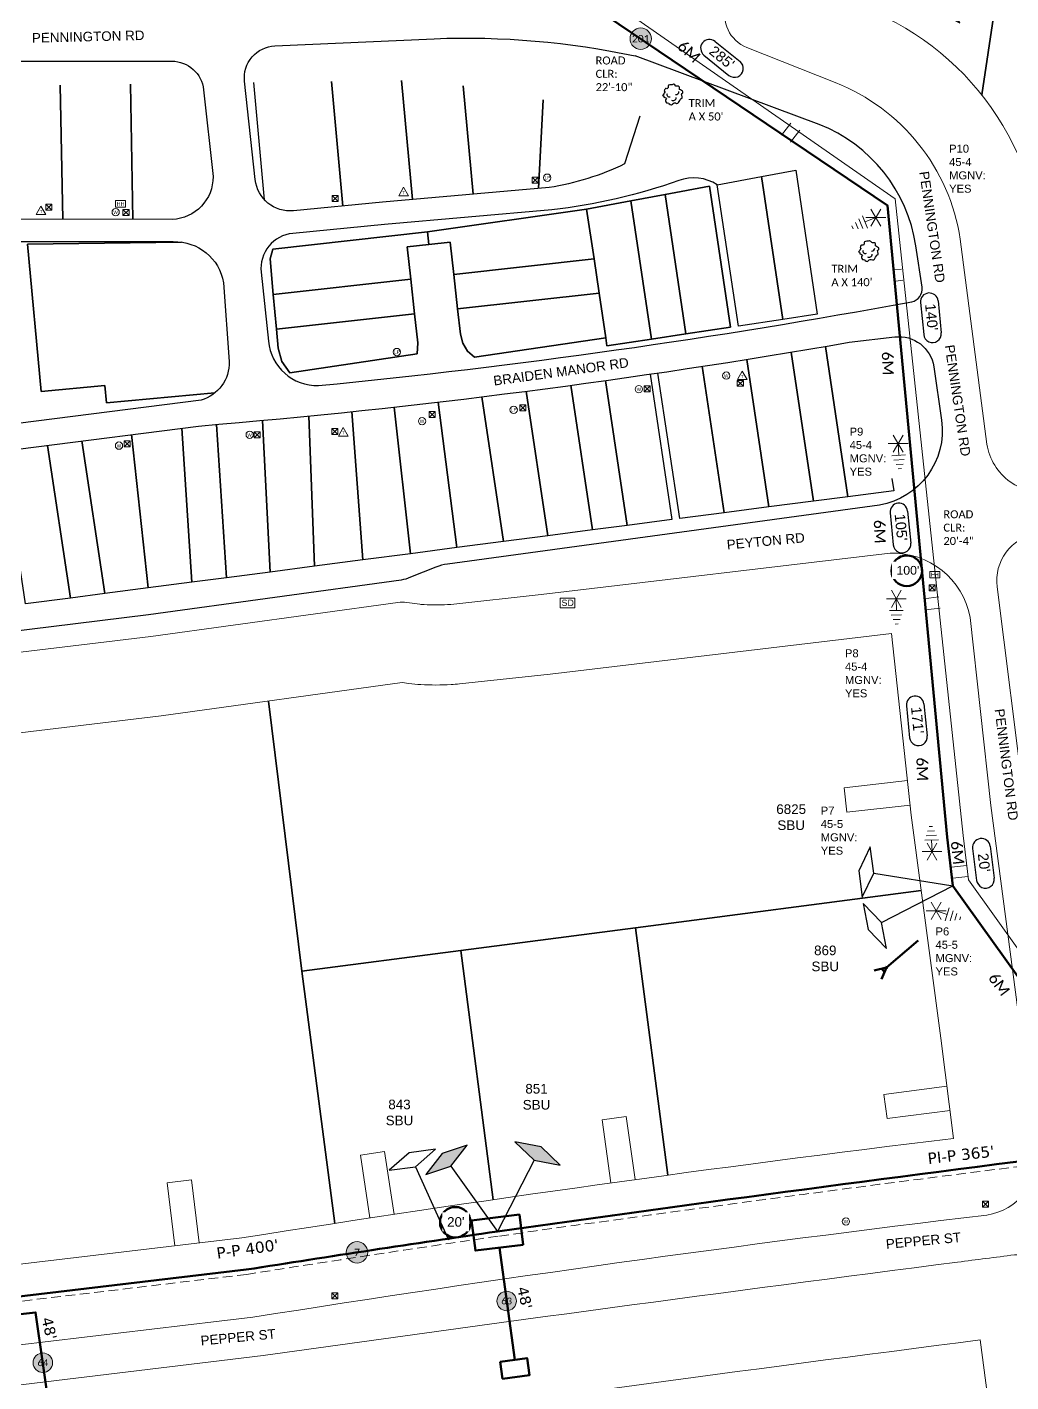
# Model space of a CAD drawing. Header units: inches. Extents: x 2013952 to 2016991, y 779373 to 782808.
# Drawn here: x 2014478 to 2015092, y 779806 to 780652 of the extents above; entities that cross this region are included whole.
import ezdxf
from ezdxf.enums import TextEntityAlignment as Align
from ezdxf.lldxf.tags import DXFTag

# ---------------------------------------------------------------- set-up
doc = ezdxf.new("R2010")
doc.units = ezdxf.units.IN
doc.header["$MEASUREMENT"] = 0
doc.linetypes.add('ACAD_ISO02W100', pattern=[15, 12, -3])
doc.linetypes.add('DASHED', pattern=[0.75, 0.5, -0.25])
for name, color, linetype in [('20 loop', 1, 'Continuous'), ('845CHH', 7, 'Continuous'), ('8645CHH', 7, 'Continuous'), ('ADDRESS', 6, 'Continuous'), ('CONDUIT', 7, 'Continuous'), ('EOP', 150, 'Continuous'), ('EX PED', 5, 'Continuous'), ('EXIST HH', 20, 'Continuous'), ('EXIST MH', 20, 'Continuous'), ('FBT.FST', 1, 'Continuous'), ('FST', 1, 'Continuous'), ('GroundingRED', 1, 'Continuous'), ('INNERDUCT BUBBLE NUMBERS', 7, 'Continuous'), ('P-P VALUES', 7, 'Continuous'), ('parcels', 7, 'Continuous'), ('Placemark', 7, 'Continuous'), ('Pole_Temp', 7, 'Continuous'), ('REELS BUBBLES', 87, 'Continuous'), ('SPAN LENGTHS', 7, 'Continuous'), ('StormDrain', 20, 'Continuous'), ('STREET NAMES', 250, 'Continuous'), ('TRIMS', 7, 'Continuous')]:
    doc.layers.add(name, color=color, linetype=linetype)
for name, color, linetype, lineweight in [('AERIAL CABLE PROP', 1, 'Continuous', 60), ('AnchorGuyProposed', 1, 'Continuous', 50), ('BURIED CABLE PROP', 1, 'BUR', 60), ('DRIVEWAYS', 250, 'Continuous', 20), ('FST PROP', 240, 'Continuous', 50), ('INNERDUCT', 4, 'Continuous', 53), ('INNERDUCT LENGTH', 4, 'Continuous', 53), ('LightPost', 7, 'Continuous', 0), ('OVERLASH', 255, 'Continuous', 0), ('Pole notes', 7, 'Continuous', 0), ('Poles', 7, 'Continuous', 0), ('PROP CABLE', 1, 'Continuous', 50), ('ROAD CLEARENCE TEXT', 7, 'Continuous', 0), ('ROW', 102, 'ACAD_ISO02W100', 20), ('STRAND TEXT', 7, 'Continuous', 0), ('Transformer', 92, 'Continuous', 0), ('WaterMeter', 252, 'Continuous', 0)]:
    doc.layers.add(name, color=color, linetype=linetype, lineweight=lineweight)
doc.styles.add('Annotative', font='arial.ttf')
doc.styles.add('Legend', font='calibri.ttf')
doc.styles.add('PROPOSED', font='calibri.ttf')
doc.styles.get("Standard").update_dxf_attribs({"font": 'arial.ttf'})
tags = doc.linetypes.add('BUR', pattern='A,4.693195999999999,-0.073857,["B",Standard,S=0.5,R=0,X=0,Y=-0.25],-0.553701,4.679246', length=10).pattern_tags.tags
tags[6] = DXFTag(74, 10)
tags = doc.linetypes.add('EPV', pattern='A,3.309809,-0.120318,["EOP",Standard,S=0.477614,R=0,X=0,Y=-0.246604],-1.488372', length=4.918499).pattern_tags.tags
tags[6] = DXFTag(74, 10)
tags = doc.linetypes.add('RRW', pattern='A,0.9007299999999999,-0.315516,0.9007299999999999,-0.315516,0.9007299999999999,-0.120318,["R/W",Standard,S=0.477614,R=0,X=0,Y=-0.246604],-1.382879', length=4.836419).pattern_tags.tags
tags[14] = DXFTag(74, 10)

# ---------------------------------------------------------------- blocks, each defined once
blk = doc.blocks.new('LP')
at = {"layer": 'LightPost'}
blk.add_circle((-0.01275560585781932, 0.005586844985373318), 1.149538476444476, dxfattribs=at)
blk.add_text('LP', height=1.037068899613341, dxfattribs=at).set_placement((-0.8474498447030783, -0.4680736591108143))
blk = doc.blocks.new('W')
at = {"layer": 'WaterMeter', "color": 5}
blk.add_circle((0.03107366501353681, 0.02352125046309084), 2.284002088511037, dxfattribs=at)
blk.add_text('W', height=2.060537842955017, dxfattribs=at).set_placement((-1.35744173033163, -1.163380555808544))
blk = doc.blocks.new('845CHH')
at = {"layer": '845CHH', "color": 1, "lineweight": 90}
blk.add_lwpolyline([(15.82571818263463, -10.29698714192114), (-14.22762900813467, -10.194298906727), (-14.31204531541078, 8.843916726521911), (15.74130187489286, 8.741228491560605)], close=True, dxfattribs=at)
blk = doc.blocks.new('FST_FBT')
at = {"layer": 'FST', "lineweight": 30}
h = blk.add_hatch(color=256, dxfattribs=at)
h.dxf.hatch_style = 1
h.paths.add_polyline_path([(5.292051430426127, 18.27422463633761), (5.143090126239258e-05, 19.86182463596906), (-5.291948568623507, 18.27422463633763), (5.14309012942249e-05, 16.68662463653232)])
at = {"layer": 'FBT.FST', "lineweight": 30}
blk.add_lwpolyline([(-5.291948568623539, 18.27422463633763), (5.143090129460376e-05, 16.68662463653233), (5.292051430426127, 18.27422463633761), (5.143090129460376e-05, 19.86182463596906)], close=True, dxfattribs=at)
blk.add_lwpolyline([(5.143090129460376e-05, 16.68662463653233), (5.14309012942249e-05, 2.924991895270068e-05)], dxfattribs=at)
blk = doc.blocks.new('8645CHH')
at = {"layer": '8645CHH', "color": 1, "lineweight": 70}
blk.add_lwpolyline([(9.142291399184614, -5.902860576286912), (-7.874294268665835, -5.84471719735302), (-7.922091850545257, 4.934961526188999), (9.094493817072362, 4.876818147487938)], close=True, dxfattribs=at)
blk = doc.blocks.new('ACMAP_ANN_TEMPLATE_SPANS')
at = {"color": 0, "linetype": 'ByBlock', "lineweight": -2}
for p, q in [((-8.152258758647022, 12.48579457613637), (22.73670367137532, 12.48579457613637)), ((-8.152258758647022, -4.489136403890521), (22.73670367137532, -4.489136403890521))]:
    blk.add_line(p, q, dxfattribs=at)
for centre, start, end in [((-8.152258758647022, 3.998329086122945), 90, 270), ((22.73670367137532, 3.998329086122945), 270, 90)]:
    blk.add_arc(centre, 8.48746549001349, start, end, dxfattribs=at)
at = {"color": 18, "lineweight": 50, "true_color": 0x000000, "style": 'Annotative'}
blk.add_attdef('AERIALFOOT', text='', height=10, dxfattribs=at).set_placement((6.686639764051677, 4.728349187102339), align=Align.MIDDLE_CENTER)
blk = doc.blocks.new('*U416')
at = {"linetype": 'Continuous', "lineweight": 0, "true_color": 0xffffff}
h = blk.add_hatch(color=7, dxfattribs=at)
h.dxf.hatch_style = 1
h.paths.add_polyline_path([(-0.1216836353353937, 0, 1), (0.1216836353353937, 0, 1)])
at = {"color": 0, "linetype": 'ByBlock', "lineweight": -2}
blk.add_circle((0, 0), 0.1216836353353937, dxfattribs=at)
at = {"color": 0, "linetype": 'ByBlock', "lineweight": -2, "style": 'PROPOSED'}
blk.add_attdef('CCFN', text='', height=0.08437499999999999, dxfattribs=at).set_placement((-4.879430193227563e-14, -4.485301019485632e-14), align=Align.MIDDLE_CENTER)
at = {"color": 0, "linetype": 'ByBlock', "lineweight": -2, "flags": 104}
blk.add_attdef('CCFA', text='', height=0.08437499999999999, dxfattribs=at).set_placement((0.2063068056513823, 0.08956686444820822), align=Align.TOP_LEFT)
blk = doc.blocks.new('*U181')
at = {"linetype": 'Continuous', "lineweight": 0}
for p, q in [((-0.5021526868003077, -0.2001313805709507), (-0.5049934974790856, 1.1484939874689246)), ((0.49784509464319177, -0.19802493615458372), (0.49500428396441387, 1.1506004318852914))]:
    blk.add_line(p, q, dxfattribs=at)
blk = doc.blocks.new('*U188')
at = {"layer": 'FBT.FST', "lineweight": 30}
blk.add_lwpolyline([(-44.54345002097173, -22.84432644224659), (0, 0)], dxfattribs=at)
blk.add_lwpolyline([(-41.53654578956905, -39.14433155684269), (-44.54345002097173, -22.84432644224659), (-56.02628113935835, -10.89124193266465), (-53.0193769075861, -27.19124704695446)], close=True, dxfattribs=at)
blk = doc.blocks.new('*U189')
at = {"layer": 'FBT.FST', "lineweight": 30}
blk.add_lwpolyline([(-56.64843393570712, -6.965505135510535), (-49.42411500489725, 7.952298180615754), (-51.60443772269618, 24.38330036042347), (-58.82875665302687, 9.4654970443253)], close=True, dxfattribs=at)
blk.add_lwpolyline([(-49.42411500489725, 7.952298180615754), (0, 0)], dxfattribs=at)
blk = doc.blocks.new('HH')
at = {"layer": 'EXIST HH', "color": 1, "lineweight": 0}
blk.add_lwpolyline([(-5.696157515021346, 3.301187967726716), (4.746838742140481, 3.301187967726716), (4.746838742140481, -3.566200772468451), (-5.696157515021346, -3.566200772468451)], close=True, dxfattribs=at)
at = {"layer": 'EXIST HH', "color": 1}
blk.add_text('HH', height=4, dxfattribs=at).set_placement((-4.393143628733981, -2.224780506065912))
blk = doc.blocks.new('EX PED')
at = {"layer": 'EX PED', "color": 5, "lineweight": 0}
blk.add_lwpolyline([(-3.764058627886698, 3.739049226394854), (3.764058627653867, 3.739049226394854), (3.764058627653867, -3.739049226394854), (-3.764058627886698, -3.739049226394854)], close=True, dxfattribs=at)
for points in [[(-3.764058627886698, 3.739049226394854), (3.764058627653867, -3.739049226394854)], [(3.764058627653867, 3.739049226394854), (-3.764058627886698, -3.739049226394854)]]:
    blk.add_lwpolyline(points, dxfattribs=at)
blk = doc.blocks.new('Strome Drain')
at = {"layer": 'StormDrain', "color": 1, "lineweight": 0}
blk.add_lwpolyline([(-4.531588830964909, 2.982253595652669), (4.617494446657784, 2.989492630886837), (4.622254887751295, -3.027009711147599), (-4.526828389441618, -3.034248745882797)], close=True, dxfattribs=at)
at = {"layer": 'StormDrain', "color": 1}
blk.add_text('SD', height=4, rotation=0.04533417730849295, dxfattribs=at).set_placement((-3.696132331001564, -1.968982054908338))
blk = doc.blocks.new('Transforam')
at = {"layer": 'Transformer', "color": 3}
blk.add_lwpolyline([(-0.457138265171082, 6.946186634219498), (-6.636639627766352, -3.737272404746313), (5.70525798441711, -3.747148055434495)], close=True, dxfattribs=at)
blk.add_text('T', height=4, dxfattribs=at).set_placement((-2.023227286046165, -1.857558872347937))
blk = doc.blocks.new('100 loop')
at = {"layer": '20 loop', "lineweight": 50}
blk.add_circle((0.03355501824989915, 0.1748532380443066), 7.957747154594767, dxfattribs=at)
at = {"layer": '20 loop', "lineweight": 50, "insert": (-5.314746514661238, 2.685847337823361), "char_height": 4.56257601179533, "width": 3.872875634959753, "attachment_point": 1, "bg_fill": 2}
blk.add_mtext("100'", dxfattribs=at)
blk = doc.blocks.new('20 loop')
at = {"layer": '20 loop', "color": 1, "lineweight": 50}
blk.add_circle((-0.06303463224321604, -0.0294239945942536), 7.957747154594767, dxfattribs=at)
at = {"layer": '20 loop', "color": 1, "lineweight": 53, "insert": (-4.342812769395195, 2.682316733130413), "char_height": 5, "width": 8.825579809004093, "attachment_point": 1, "line_spacing_factor": 0.9600000000000002, "bg_fill": 2}
blk.add_mtext("20'", dxfattribs=at)
blk = doc.blocks.new('TCF')
at = {"layer": 'FBT.FST', "lineweight": 30}
blk.add_lwpolyline([(54.37714070407674, 17.3404122791253), (50.04178400430828, 1.342402337933891), (55.22860177280381, -14.40016928245313), (59.56395847210661, 1.597840658621863)], close=True, dxfattribs=at)
blk.add_lwpolyline([(50.04178400430828, 1.342402337933891), (0, 0)], dxfattribs=at)
blk = doc.blocks.new('S_TREE')
at = {"color": 0, "linetype": 'ByBlock', "lineweight": -2, "flags": 128}
blk.add_lwpolyline([(-0.08087452122341965, -0.1976669264027997), (-0.05488082043604514, -0.2196259815209043), (-0.02491861571163234, -0.225644879158704), (-0.006994206262801228, -0.2116228319146138), (0.01099634491829526, -0.1936322807335031), (0.03295540003642294, -0.1856291311272109), (0.05491445515450444, -0.1856291311272109), (0.0788577622411264, -0.1936322807335031), (0.1048514630285506, -0.191648028765), (0.1188073685403541, -0.177625981520908), (0.1447349275954668, -0.1356259815209118), (0.1607412268080726, -0.1056637767965043), (0.1687443764143506, -0.08965747758389853), (0.1807160299576598, -0.08965747758389853), (0.1946719354695094, -0.08363857994610946), (0.1946719354695094, -0.05764487915870831), (0.1907034315324783, -0.02364802876500249), (0.1827002819261967, 0.000361420053893724), (0.188653037831676, 0.0123330735972047), (0.202675085075791, 0.01630157753421102), (0.2126624866506095, 0.02635512084129488), (0.2126624866506095, 0.04831417595940124), (0.202675085075791, 0.05836771926649575), (0.1647097307451002, 0.08634567202240184), (0.1427506756269725, 0.09633307359719723), (0.1407664236584782, 0.1143236247783062), (0.1407664236584782, 0.1283456720223981), (0.1407664236584782, 0.1463362232034964), (0.1207916205088448, 0.1622763806838137), (0.1088199669655356, 0.1622763806838137), (0.0788577622411264, 0.1643267743846053), (0.06688610869781719, 0.1663110263531102), (0.04294280161124142, 0.1923047271405114), (0.02098374649311374, 0.2063267743846033), (0.01298059688683573, 0.2042763806838099), (-0.01294696216832669, 0.1942889791090145), (-0.04092491492419548, 0.1942889791090145), (-0.06288397004232316, 0.1903204751720082), (-0.08881152909743584, 0.1823173255657053), (-0.09648397004234077, 0.1664433098176765), (-0.09251546610530959, 0.1564559082428687), (-0.0928461747667324, 0.1463362232034964), (-0.09086192279823813, 0.1362826798964125), (-0.100849324373014, 0.1262952783216047), (-0.1087863322470266, 0.1163078767468093), (-0.1207579857903358, 0.1102889791090114), (-0.1367642850029451, 0.112339372809803), (-0.1507201905147451, 0.1143236247783062), (-0.1607075920895635, 0.1043362232035001), (-0.1687107416958877, 0.08429527832160844), (-0.1746634976013635, 0.06035197123500069), (-0.1647422377588601, 0.0502984279279044), (-0.1626918440580543, 0.0363425224161027), (-0.1746634976013635, 0.02033622320349693), (-0.1867012928769878, 0.002345672022396883), (-0.2006571983887877, -0.01366062719019645), (-0.2106445999635636, -0.02768267443429906), (-0.2006571983887877, -0.03568582404059129), (-0.1906697968139692, -0.03363543033981031), (-0.1846508991761819, -0.04368897364689417), (-0.1846508991761819, -0.05764487915870831), (-0.1826666472076912, -0.06763228073350369), (-0.1647422377588601, -0.07166692640279848), (-0.1467516865777601, -0.07967007600910314), (-0.1307453873651543, -0.09567637522169647), (-0.1507201905147451, -0.1216700760090994), (-0.1487359385462508, -0.143629131127204), (-0.1447674346092693, -0.1656543279775988), (-0.1267768834281693, -0.1816606271902046), (-0.1068020802785323, -0.1816606271902046), (-0.08285877319191393, -0.191648028765), (-0.07088711964860117, -0.2056039342768141)], dxfattribs=at)
at = {"color": 0, "linetype": 'ByBlock', "lineweight": -2, "extrusion": (0, 0, -1)}
blk.add_arc((0.06595874709458904, -0.01623822398904018), 0.04924105930563826, 250.7981138888874, 29.34482222222264, dxfattribs=at)
at = {"color": 0, "linetype": 'ByBlock', "lineweight": -2}
for centre, radius, start, end in [((0.06820548565027984, 0.05271005603530021), 0.06164143419102559, 262.0086611111099, 0.459025000000197), ((0.009465052235062998, -0.07557581451301054), 0.06237327643794975, 236.0879611111128, 1.469080555555197)]:
    blk.add_arc(centre, radius, start, end, dxfattribs=at)
blk = doc.blocks.new('POLES')
at = {"layer": 'Poles'}
for points in [[(-0.9279452641875641, 1.718820345782353), (1.125573408324813, -1.843961284794444)], [(-0.9279452641875641, -1.843961284794444), (1.125573408324813, 1.714633763623507)], [(-1.95993782824056, -0.06466376078196845), (2.155472681101887, -0.06466376078196845)]]:
    blk.add_lwpolyline(points, dxfattribs=at)
blk = doc.blocks.new('*U206')
at = {"layer": 'Pole notes', "color": 135, "linetype": 'Continuous', "lineweight": 0, "true_color": 0x32a0a0, "flags": 128}
for points in [[(2.200540519224181, 0.436716075120216), (1.474648466421372, -1.723602684564343)], [(-0.01184442434922652, -0.02005581336449256), (1.838184649099327, -0.6416869481069954)], [(2.826671674503701, -0.06165720751849564), (2.275859276529929, -1.700923474957049)], [(3.458301545737336, -0.5475439777741699), (3.094765363276048, -1.629459714477722)], [(4.073407044969967, -1.08260873651149), (3.902655201645616, -1.590781279473921)]]:
    blk.add_lwpolyline(points, dxfattribs=at)
blk = doc.blocks.new('*U207')
at = {"layer": 'Pole notes', "color": 135, "linetype": 'Continuous', "lineweight": 0, "true_color": 0x32a0a0, "flags": 128}
for points in [[(0.9670778784731128, 2.661058282436947), (2.34304513360467, 1.613536298835041)], [(1.629893259251173, 3.103458574873724), (2.538031647886453, 2.412094065824963)], [(2.333987658097622, 3.51443320759685), (2.760537507257142, 3.189701392707151)], [(0.01718606168531512, -0.01412579643358398), (1.199389443134308, 1.538751534580277)], [(0.2941995557860412, 2.227871353597232), (2.107527831466894, 0.8473870254052704)]]:
    blk.add_lwpolyline(points, dxfattribs=at)
blk = doc.blocks.new('*U208')
at = {"layer": 'Pole notes', "color": 135, "linetype": 'Continuous', "lineweight": 0, "true_color": 0x32a0a0, "flags": 128}
for points in [[(1.119215316102553, 2.600577145234107), (2.432279304073328, 1.47521002432741)], [(1.806513445218115, 3.003892814974767), (2.673135677534297, 2.261150515290256)], [(2.533203494374656, 3.373447470859004), (2.940253330715774, 3.024583663400797)], [(0.0161554331742373, -0.01517575099232493), (1.286212612451585, 1.466710749942289)], [(0.422404088703156, 2.20704154858509), (2.152834844458276, 0.7239684501492546)]]:
    blk.add_lwpolyline(points, dxfattribs=at)
blk = doc.blocks.new('*U174')
at = {"layer": 'Pole notes', "color": 135, "linetype": 'Continuous', "lineweight": 0, "true_color": 0x32a0a0, "flags": 128}
for points in [[(-0.01971383402923243, 0.02084729500566267), (-1.23709642047987, -1.504607548145363)], [(-1.030493638951708, -2.631930212702754), (-2.382162487115344, -1.553236781635553)], [(-0.347891413711091, -2.214233726535694), (-2.129197860213694, -0.7926698836445011)], [(-2.416548634217244, -3.453844234133371), (-2.835565977217305, -3.119449270527852)], [(-1.703246103657203, -3.059067624991576), (-2.595347543696527, -2.347129960610009)]]:
    blk.add_lwpolyline(points, dxfattribs=at)
blk = doc.blocks.new('*U175')
at = {"layer": 'Pole notes', "color": 135, "linetype": 'Continuous', "lineweight": 0, "true_color": 0x32a0a0, "flags": 128}
for points in [[(-2.439557565972731, 3.443955333016507), (-1.983285178799833, 3.725399881947752)], [(-2.308911176020595, 2.639231410157663), (-1.337492545295206, 3.238435933809586)], [(-2.134109393420631, 1.861744056856026), (-0.6622629831841617, 2.769629698331626)], [(-1.971520608265688, 1.078174634659377), (-0.03183730347099957, 2.274638212403414)], [(0.02135786139781748, 0.01434988320271026), (-1.003255934205485, 1.675433689079331)]]:
    blk.add_lwpolyline(points, dxfattribs=at)
blk = doc.blocks.new('*U253')
for p, q in [((5.253773096998876, 8.24448426295116), (4.752374089089155, 5.95526482250047)), ((-5.927589813380607e-06, 1.594833234014682e-05), (4.752374088734521, 5.955264822336667)), ((4.52781390694136, 5.932146482081756), (4.752374089089155, 5.95526482250047)), ((4.752374089089155, 5.95526482250047), (6.874048959985681, 6.935278387763311)), ((4.752374088842643, 5.955264822830316), (4.775492429236338, 5.730704640572188)), ((4.950215263903141, 6.85854116800799), (5.594614719705549, 6.344300510551391))]:
    blk.add_line(p, q)
blk = doc.blocks.new('*U178')
at = {"linetype": 'Continuous', "lineweight": 0}
for p, q in [((-0.5021526868003077, -0.2001313805709507), (-0.5049934974790856, 1.1484939874689246)), ((0.49784509464319177, -0.19802493615458372), (0.49500428396441387, 1.1506004318852914))]:
    blk.add_line(p, q, dxfattribs=at)
blk = doc.blocks.new('*U180')
at = {"linetype": 'Continuous', "lineweight": 0}
for p, q in [((0.7361450955836986, 0.19302042140164685), (-0.04513996754624089, 1.2922893164660207)), ((-0.07895632718719386, -0.3862978595086548), (-0.8602413903171333, 0.7129710355557192))]:
    blk.add_line(p, q, dxfattribs=at)
blk = doc.blocks.new('*U379')
at = {"linetype": 'Continuous', "lineweight": 0}
for p, q in [((-0.5036295936722728, 0.5010044214887387), (-0.5049934974790856, 1.1484939874689246)), ((0.49636818777122665, 0.5031108659051057), (0.49500428396441387, 1.1506004318852914))]:
    blk.add_line(p, q, dxfattribs=at)

msp = doc.modelspace()

# ---------------------------------------------------------------- linework, layer by layer
at = {"layer": 'AERIAL CABLE PROP', "color": 5, "lineweight": 0}
msp.add_lwpolyline([(2015174.467422151, 779948.0018101421), (2015178.386347212, 779962.4773114144), (2015065.700604707, 780119.8302006942), (2015062.506075757, 780147.540741265), (2015020.000112283, 780545.155952158), (2014791.540487256, 780704.3094440093), (2014758.971179831, 780703.779508808), (2014418.800403679, 780700.0472479782)], dxfattribs=at)
at = {"layer": 'AERIAL CABLE PROP', "color": 5}
msp.add_lwpolyline([(2015174.467422151, 779948.0018101421), (2015169.801259101, 779957.290153597), (2015056.062914406, 780116.112882737), (2015052.560244468, 780146.4963536405), (2015015.16957703, 780541.1002188113), (2014788.552049708, 780694.2594955023), (2014529.752709847, 780690.0485714426)], dxfattribs=at)
at = {"layer": 'BURIED CABLE PROP', "color": 10, "lineweight": 70, "ltscale": 12}
msp.add_lwpolyline([(2015164.565035639, 779885.508999898), (2015155.381577377, 779951.3087718897, 0.004091165966537889), (2014771.513610959, 779900.2852834903, 0.003258973217572011), (2014614.63837611, 779876.4488675065), (2014276.651734081, 779836.2895853361), (2014097.325740654, 779817.4331758514), (2014101.620553107, 779778.7815592608), (2014108.900082658, 779776.006443111), (2014097.055398082, 779774.5880382911), (2014103.779738573, 779771.8129221413), (2014091.503206884, 779757.75228963)], format="xyb", dxfattribs=at)
at = {"layer": 'BURIED CABLE PROP', "color": 10, "linetype": 'DASHED', "lineweight": 9, "ltscale": 12}
msp.add_lwpolyline([(2015161.621824962, 779884.5107190892), (2015153.457276198, 779947.825926645, 0.004712199375011441), (2014771.949851526, 779897.31716643, 0.003260278604333463), (2014615.050512876, 779873.4767344816), (2014276.985595583, 779833.3081517117), (2014100.640658197, 779814.7652049455), (2014104.400004253, 779780.9325745384), (2014115.184414543, 779775.2305946067), (2014108.772327252, 779772.9697107162), (2014095.078518256, 779757.2858334742)], format="xyb", dxfattribs=at)
at = {"layer": 'CONDUIT', "color": 4, "lineweight": 70}
for points in [[(2014772.789324441, 779890.123127025), (2014782.344058643, 779820.1702994524)], [(2014392.160697456, 779839.723752426), (2014483.10983386, 779849.7491397482), (2014492.720561412, 779783.1075477214)]]:
    msp.add_lwpolyline(points, dxfattribs=at)
at = {"layer": 'DRIVEWAYS', "color": 1}
for points in [[(2015027.656034016, 780181.8582196502), (2014988.151374033, 780177.3819001092), (2014989.842359954, 780162.254155785), (2015029.322312047, 780166.5803153709)], [(2015052.354088633, 779991.0144134783), (2015012.935425312, 779985.8351684634), (2015014.895590159, 779970.7399428776), (2015054.292224078, 779975.7686116751)], [(2014857.670808659, 779932.6822047875), (2014852.04283683, 779972.039307451), (2014836.970921283, 779969.9073028892), (2014842.448075703, 779930.5705128136)], [(2014706.99033293, 779910.9538147687), (2014701.014148675, 779950.2595499572), (2014685.961698673, 779947.9941955358), (2014691.786891601, 779908.7074369346)], [(2014585.309497565, 779893.1047204507), (2014580.452982008, 779932.5644449), (2014565.342222121, 779930.7278672811), (2014570.048346764, 779891.2914036359)]]:
    msp.add_lwpolyline(points, dxfattribs=at)
at = {"layer": 'EOP', "color": 6, "linetype": 'EPV', "lineweight": 0, "ltscale": 5}
for points in [[(2014914.512490443, 780666.8840560514, 0.3940245601622427), (2014927.355151945, 780639.7561508991), (2014982.599384657, 780617.8217414374, -0.2670038396373237), (2015060.608929773, 780520.1227977631), (2015077.260306287, 780391.9646335691, 0.4152673588422842), (2015118.569159197, 780362.2671900336, 0.01273805580997107), (2015152.258732413, 780367.775842295, -0.1610964800873685), (2015259.602804227, 780349.7363261022), (2015353.096507893, 780298.9253865905, 0.1622130025551145), (2015390.269924098, 780295.9064097819, -0.486877033742975), (2015446.98199027, 780263.9391957623, 0.1934621818359358), (2015467.917161243, 780234.1011188126), (2015620.718960918, 780149.2213837691), (2015844.264374777, 780025.4116575546, 0.01168840866069708), (2015898.715670577, 780000.5882772461, 0.1203805517378801), (2015933.799388376, 779997.518286483, -0.3366222777826918), (2015984.680297796, 779975.7486752517, 0.08605085966849116)], [(2015100.490480124, 780168.8845782724), (2015083.630520035, 780302.9006761409, -0.4002324050491869), (2015108.228273849, 780336.1969003008, -0.01856962926203731)], [(2015077.220471611, 779910.5381852374, 0.009531139679051876), (2014618.760066884, 779846.72757565), (2014261.169365034, 779804.2389559494), (2014158.375745735, 779794.255999119, -0.3983622087174248), (2014136.055327736, 779813.6837598241), (2014125.185673755, 779918.6435640383, 0.02912708351653555), (2014090.970748463, 780119.9392890926, -0.04478775881851449), (2014081.643627726, 780179.6130162325, -0.3839139535956247), (2014110.031175306, 780215.8144777901), (2014225.817053207, 780232.2512303822), (2014555.119297281, 780271.891320584), (2014709.449262423, 780293.1732230765, -0.06869455310850509), (2014714.919015175, 780293.1724619254), (2014723.141857301, 780292.0362105062, 0.03434168126456284), (2014725.879490661, 780291.8479586267, 0.03685309247269837), (2014740.397285905, 780291.8479586267, 0.02679880259686831), (2014742.536576536, 780291.9627018871), (2014798.890849602, 780298.0253929524), (2015016.774806222, 780323.9006871746, -0.3708457696426731), (2015066.838443972, 780283.7619646833), (2015079.649770046, 780166.2964458284), (2015098.102081442, 780027.6227249582), (2015103.160506784, 779988.9867736775)], [(2015103.160506784, 779988.9867736775), (2015108.218932126, 779950.3508223968, -0.4020213458675361), (2015077.220471611, 779910.5381852374)], [(2014159.696830044, 779633.0554550333), (2014148.188884491, 779752.4505848777, -0.4030340263923404), (2014160.650166294, 779768.4361139549), (2014267.179425372, 779779.4815653017), (2014625.197002709, 779822.806455659, -0.002858161188172401), (2015058.886915115, 779881.1244024009, -0.000233953101040611), (2015094.415477631, 779885.6783946096, -0.356312098099466), (2015118.881734452, 779868.3386020433), (2015135.70590061, 779740.4069953301), (2015161.272346279, 779494.6595359471, -0.4120362114806243), (2015141.829668179, 779470.5186837596), (2014743.376173925, 779426.0665791639)]]:
    msp.add_lwpolyline(points, format="xyb", dxfattribs=at)
at = {"layer": 'EOP', "color": 6, "linetype": 'EPV', "ltscale": 5}
for points in [[(2014850.936243232, 780567.0546983815, -0.07489038847117825), (2014803.908604447, 780552.2957971529), (2014699.783270449, 780543.1413869262), (2014644.280067062, 780537.7726480725, -0.4107442883023611), (2014620.29078991, 780557.2927657953), (2014613.618655135, 780618.666567968, -0.4330564010872448), (2014632.614088188, 780640.8083964462), (2014732.095141982, 780645.2268168544, -0.06252350605068745), (2014857.608499434, 780634.4414793759)], [(2014908.872312024, 780554.0145885758, 0.2322330884029695), (2014884.846633503, 780556.6894393669, -0.05802509106720222), (2014805.59195253, 780538.3897905254), (2014701.070304448, 780529.2005374648), (2014643.740937119, 780523.6551566027, 0.4166439174270389), (2014623.979593753, 780499.4577490503), (2014628.548942594, 780456.4001587485, 0.3955326328647762), (2014659.858398786, 780428.574490014, 0.02133168467301918), (2015030.296354398, 780480.9790863886, 0.4035574314463226), (2015036.753113317, 780490.0143996867), (2015032.923161259, 780515.9392286595, 0.2661636861435416), (2014972.571903558, 780591.6773369538), (2014857.608499434, 780634.4414793759)], [(2014131.777556466, 780295.3833243459), (2014136.938085843, 780354.6519338236, -0.4301870655677624), (2014164.207869166, 780378.808014798), (2014251.237300592, 780373.8023468219, 0.03544293937867479), (2014381.961737164, 780377.3328627589), (2014584.80645446, 780403.3144150404, 0.02227633839642089), (2014991.28592175, 780455.6585677512), (2015019.765028933, 780458.9950737522, -0.4054400041584899), (2015044.088742758, 780440.3597471484), (2015049.014240159, 780407.0192050844, -0.4039650813777217), (2015010.104851377, 780353.895912782), (2014740.316420507, 780317.1227209378, 0.06216139534667219), (2014733.129163753, 780315.236461262), (2014717.187174987, 780308.8538668306, -0.07545488781400359), (2014711.430221255, 780307.1556024996), (2014553.564335502, 780285.5150010976), (2014224.165660398, 780244.8435380736), (2014106.868358806, 780228.7907261731, 0.3883021166192576), (2014067.039255377, 780173.9170414493, 0.06597623784142717), (2014073.046698968, 780117.0987252761, -0.01483302779520785), (2014104.847194683, 779913.0689800724), (2014115.684269, 779808.4237723568, -0.02362546176472125), (2014127.42868145, 779629.3986895871, 0.02362546176472125)]]:
    msp.add_lwpolyline(points, format="xyb", dxfattribs=at)
for points in [[(2014170.834390826, 780612.2978247392), (2014259.173148573, 780626.3497235448, -0.03792566075677932), (2014307.177782925, 780631.2185016151), (2014568.157329516, 780631.2185016151, -0.3828409315985319), (2014588.040181559, 780613.3800276048), (2014593.928323503, 780559.21780352, -0.4088064625440443), (2014568.409199713, 780532.3639836512), (2014393.050393935, 780532.4802373666, 0.02900312693809197), (2014288.837160786, 780528.1389589114), (2014173.836782496, 780512.4996695467, -0.4607672549549756), (2014150.743199974, 780530.1688399636, -0.047830949700287), (2014155.928686476, 780597.6079169553, -0.3205260248080567)], [(2014600.477011109, 780492.7847814235), (2014604.128111859, 780443.6240174231, -0.3382454923458424), (2014586.474674203, 780419.4612635482), (2014380.164378432, 780393.2333604926, -0.03534817830990836), (2014252.046971232, 780389.7822207808), (2014164.179352116, 780394.8360987614, -0.4269998310508363), (2014143.051719667, 780418.1020762323, -0.001785717013066772), (2014147.248939943, 780474.9161619808, -0.3520050461763045), (2014169.430559427, 780499.6574329248), (2014290.476194939, 780514.2329904018, -0.0289653376921768), (2014392.935447569, 780518.4802373666), (2014569.125577792, 780518.4802373666, -0.3755029646658887)]]:
    msp.add_lwpolyline(points, format="xyb", close=True, dxfattribs=at)
at = {"layer": 'parcels'}
for points in [[(2015085.319769792, 780685.5260690354), (2015074.067438119, 780610.1480986888)], [(2015074.067438119, 780610.1480986889), (2015085.319769792, 780685.5260690354)], [(2014500.059825232, 780532.4092957112), (2014498.521941156, 780616.1848509398)], [(2014498.521941156, 780616.1848509398), (2014500.059825232, 780532.4092957112)], [(2014543.888261095, 780532.3802397508), (2014542.339441527, 780616.781849259)], [(2014542.339441527, 780616.781849259), (2014543.888261095, 780532.3802397508)], [(2014626.133426946, 780544.6010322879), (2014619.446363579, 780617.8324044591)], [(2014675.072988793, 780540.7511996736), (2014667.972805487, 780618.4935604815)], [(2014667.972805487, 780618.4935604815), (2014675.072988793, 780540.7511996736)], [(2014718.524900534, 780544.789099001), (2014711.740818454, 780619.0898845519)], [(2014711.740818454, 780619.0898845519), (2014718.524900534, 780544.789099001)], [(2014756.353570712, 780548.1148906392), (2014750.178793244, 780615.7344412198)], [(2014750.178793244, 780615.7344412198), (2014756.353570712, 780548.1148906392)], [(2014797.250802557, 780551.7104616982), (2014800.239678328, 780607.1501624178)], [(2014800.239678328, 780607.1501624178), (2014797.250802557, 780551.7104616982)], [(2014860.498180285, 780596.8172292282), (2014850.936243232, 780567.0546983815)], [(2014574.263724196, 780518.2138874037), (2014478.128035265, 780516.8827694021), (2014486.522032062, 780424.9647568539), (2014526.354881057, 780428.6031192616), (2014527.342908499, 780417.7889592126), (2014595.030783517, 780423.9697772801)], [(2014595.030783517, 780423.9697772801), (2014527.342908499, 780417.7889592126), (2014526.354881057, 780428.6031192616), (2014486.522032062, 780424.9647568539), (2014478.128035265, 780516.8827694021), (2014574.263724196, 780518.2138874037)], [(2014976.493774315, 780453.104409638), (2014990.523931851, 780359.207777489), (2014968.993857014, 780356.400953088), (2014955.082906542, 780449.4953194053)], [(2015017.897276913, 780370.6330441886), (2015019.090761041, 780362.9327013083), (2014990.523931851, 780359.207777489), (2014976.493774315, 780453.104409638)], [(2014927.302158202, 780444.9671404895), (2014941.07928615, 780352.7618901394), (2014913.210173634, 780349.1290591173), (2014899.53982508, 780440.6159745151)], [(2014955.082906542, 780449.4953194053), (2014968.993857014, 780356.400953088), (2014941.07928615, 780352.7618901394), (2014927.302158202, 780444.9671404895)], [(2014866.923440684, 780435.7255985481), (2014880.500247361, 780344.8641336896), (2014852.542312424, 780341.2200352252), (2014839.01779349, 780431.7309919907)], [(2014899.53982508, 780440.6159745151), (2014913.210173634, 780349.1290591173), (2014885.440471515, 780345.5090347975), (2014871.852872092, 780436.449372167)], [(2014817.511606649, 780428.7713479147), (2014831.012213078, 780338.412941847), (2014803.043355744, 780334.7659716271), (2014789.595372806, 780425.0835758176)], [(2014839.01779349, 780431.7309919907), (2014852.542312424, 780341.2200352252), (2014831.012213078, 780338.412941847), (2014817.511606649, 780428.7713479147)], [(2014734.485298098, 780418.3127020965), (2014746.290584477, 780327.3672983237), (2014717.369669524, 780323.5962484665), (2014707.151030974, 780415.2044557797)], [(2014761.764115354, 780421.5798363403), (2014775.27756876, 780331.146046862), (2014746.290584477, 780327.3672983237), (2014734.485298098, 780418.3127020965)], [(2014789.595372806, 780425.0835758176), (2014803.043355744, 780334.7659716271), (2014775.27756876, 780331.146046862), (2014761.764115354, 780421.5798363403)], [(2014653.792746996, 780409.6131164405), (2014657.324580877, 780315.7690333202), (2014629.667573481, 780312.1631147601), (2014624.818281043, 780406.8400815408)], [(2014680.542140128, 780412.3375322225), (2014687.419721547, 780319.6919386387), (2014657.324580877, 780315.7690333202), (2014653.792746996, 780409.6131164405)], [(2014707.151030974, 780415.2044557797), (2014717.369669524, 780323.5962484665), (2014687.419721547, 780319.6919386387), (2014680.542140128, 780412.3375322225)], [(2014574.4560492, 780401.9886738579), (2014580.750781051, 780305.7860823534), (2014553.362909483, 780302.215285793), (2014543.068636354, 780397.9683881993)], [(2014596.0618464, 780404.2706184689), (2014602.322753209, 780308.5981170349), (2014580.750781051, 780305.7860823534), (2014574.4560492, 780401.9886738579)], [(2014624.818281043, 780406.8400815408), (2014629.667573481, 780312.1631147601), (2014602.322753209, 780308.5981170349), (2014596.0618464, 780404.2706184689)], [(2014512.101403698, 780394.0019217072), (2014526.405738161, 780298.7000176571), (2014504.875883249, 780295.893876344), (2014490.563882002, 780391.243268421)], [(2014543.068636354, 780397.9683881993), (2014553.362909483, 780302.215285793), (2014526.405738161, 780298.7000176571), (2014512.101403698, 780394.0019217072)], [(2014490.563882002, 780391.243268421), (2014504.875883249, 780295.893876344), (2014476.923923453, 780292.2501160204), (2014462.584850985, 780387.6595484857)], [(2014628.630948815, 780231.5553197071), (2014649.510875795, 780062.8398640938), (2014670.04665689, 779905.3420093885)], [(2015036.267248674, 780113.2524702739), (2014857.750259795, 780089.979414139), (2014748.670642949, 780075.7596646138), (2014649.510875795, 780062.8398640938), (2014628.630948815, 780231.5553197071)], [(2014877.896896797, 779935.4464768836), (2014857.750259795, 780089.979414139), (2015036.267248674, 780113.2524702739)], [(2014768.964553719, 779920.1249136716), (2014748.670642949, 780075.7596646138), (2014857.750259795, 780089.979414139), (2014877.896896797, 779935.4464768836)]]:
    msp.add_lwpolyline(points, dxfattribs=at)
for points in [[(2014971.366935441, 780473.1485179514), (2014949.898060583, 780469.9294972233), (2014936.511041686, 780559.2027516812), (2014957.860960916, 780563.2116181105), (2014971.366935441, 780473.1485179514)], [(2014889.303447574, 780460.8426641896), (2014917.102187869, 780465.0117509477), (2014903.955290898, 780553.090624176), (2014876.249264613, 780547.8897232227), (2014854.899324694, 780543.8805485927), (2014827.304516657, 780538.6993914321), (2014727.801585902, 780524.5275426432), (2014631.234755472, 780513.8237503134), (2014629.641662339, 780507.7915173396), (2014631.526837689, 780485.5387989916), (2014633.501747303, 780463.9159418568), (2014634.596754402, 780451.9258819968), (2014636.856148636, 780443.5893883519), (2014641.817549806, 780436.5196172185), (2014721.497346805, 780448.4660403728), (2014721.901559293, 780455.2257763557), (2014719.876637307, 780473.4888428189), (2014717.485510424, 780495.0656543933), (2014715.258467421, 780515.1514992751), (2014728.676454494, 780516.6375718452), (2014742.093530088, 780518.1254689954), (2014744.320589575, 780498.0407175235), (2014746.712341136, 780476.4635443985), (2014748.456616318, 780460.722897362), (2014749.93846982, 780455.1174436249), (2014752.965912477, 780450.1727361269), (2014757.284433539, 780446.303804595), (2014839.253535778, 780458.4040580168), (2014839.991247474, 780453.4477225132), (2014867.834253278, 780457.6226080544), (2014889.303447574, 780460.8426641896)], [(2014889.303447574, 780460.8426641896), (2014876.249264613, 780547.8897232227), (2014903.955290898, 780553.090624176), (2014917.102187869, 780465.0117509477), (2014889.303447574, 780460.8426641896)], [(2014922.046287088, 780465.752715297), (2014908.872312024, 780554.0145885758), (2014936.511041686, 780559.2027516812), (2014949.898060583, 780469.9294972233), (2014922.046287088, 780465.752715297)], [(2014839.991247474, 780453.4477225132), (2014839.253535778, 780458.4040580168), (2014835.107331738, 780486.2625718042), (2014831.910180233, 780507.7505782805), (2014827.304516657, 780538.6993914321), (2014854.899324694, 780543.8805485927), (2014867.834253278, 780457.6226080544), (2014839.991247474, 780453.4477225132)], [(2014889.303447574, 780460.8426641896), (2014867.834253278, 780457.6226080544), (2014854.899324694, 780543.8805485927), (2014876.249264613, 780547.8897232227), (2014889.303447574, 780460.8426641896)], [(2014744.320589575, 780498.0407175235), (2014742.093530088, 780518.1254689954), (2014728.676454494, 780516.6375718452), (2014727.801585902, 780524.5275426432), (2014827.304516657, 780538.6993914321), (2014831.910180233, 780507.7505782805), (2014744.320589575, 780498.0407175235)], [(2014631.526837689, 780485.5387989916), (2014629.641662339, 780507.7915173396), (2014631.234755472, 780513.8237503134), (2014727.801585902, 780524.5275426432), (2014728.676454494, 780516.6375718452), (2014715.258467421, 780515.1514992751), (2014717.485510424, 780495.0656543933), (2014631.526837689, 780485.5387989916)], [(2014744.320589575, 780498.0407175235), (2014831.910180233, 780507.7505782805), (2014835.107331738, 780486.2625718042), (2014746.712341136, 780476.4635443985), (2014744.320589575, 780498.0407175235)], [(2014631.526837689, 780485.5387989916), (2014717.485510424, 780495.0656543933), (2014719.876637307, 780473.4888428189), (2014633.501747303, 780463.9159418568), (2014631.526837689, 780485.5387989916)], [(2014746.712341136, 780476.4635443985), (2014835.107331738, 780486.2625718042), (2014839.253535778, 780458.4040580168), (2014757.284433539, 780446.303804595), (2014752.965912477, 780450.1727361269), (2014749.93846982, 780455.1174436249), (2014748.456616318, 780460.722897362), (2014746.712341136, 780476.4635443985)], [(2014633.501747303, 780463.9159418568), (2014719.876637307, 780473.4888428189), (2014721.901559293, 780455.2257763557), (2014721.497346805, 780448.4660403728), (2014641.817549806, 780436.5196172185), (2014636.856148636, 780443.5893883519), (2014634.596754402, 780451.9258819968), (2014633.501747303, 780463.9159418568)]]:
    msp.add_lwpolyline(points, close=True, dxfattribs=at)
at = {"layer": 'ROW', "color": 3, "linetype": 'RRW', "lineweight": 0, "ltscale": 5}
for points in [[(2016908.307144034, 779689.3910779818), (2016653.78665221, 779917.9463368362, 0.08667596418275343), (2016495.219109157, 780016.0698294736), (2015962.713089997, 780241.2598109702, -0.03051710460325585), (2015884.82765648, 780278.2333632025, -0.03036748585826889), (2015785.983027618, 780333.129057236), (2015581.282298279, 780446.7690608248, -0.2939494041940594), (2015456.897815245, 780632.8269659441, 0.01345388029026645), (2015428.448687579, 780636.4638868788), (2015225.800182558, 780664.4068069386), (2014978.070855677, 780701.6494408436), (2014969.103921525, 780673.5148690467, -0.3192908725947708), (2015110.124962541, 780527.0822903715), (2015128.735816196, 780379.7327153826)], [(2014182.89246504, 779846.8071671175), (2014174.90196152, 779923.9652520551, 0.02921650739926229), (2014139.58683093, 780131.6308008768, -0.03286401552541506), (2014132.807757467, 780168.8117838071), (2014232.31934219, 780182.6729932887), (2014561.522752729, 780222.3011863037), (2014712.177167536, 780243.0762351612), (2014716.297773902, 780242.5068402052, 0.0263896245825938), (2014723.655352033, 780241.8833017822, 0.0319366047813509), (2014742.621424533, 780241.8833017822, 0.01884993266547779), (2014747.884803112, 780242.2495600382), (2014804.513347717, 780248.3417577143), (2015017.644516947, 780273.6526240916), (2015030.008628755, 780160.2875594324), (2015048.532003972, 780021.0797762367), (2015056.499692833, 779958.4041745194, 0.009205940882211333), (2014611.890980785, 779896.2631094297), (2014255.802474904, 779853.9529793623), (2014182.885795831, 779846.8715664851)], [(2014219.734140149, 779639.8591413507), (2014207.732887474, 779728.2933509147), (2014347.081780444, 779738.7860384893), (2014631.674480553, 779773.2255417686, -0.002913292432628788), (2015073.158074952, 779832.547511105), (2015086.044408143, 779734.559337767), (2015107.953602909, 779523.9657722581, -0.4120362114798586), (2015092.929715286, 779505.3114773859), (2014744.865142568, 779466.4808408986)]]:
    msp.add_lwpolyline(points, format="xyb", dxfattribs=at)

# ---------------------------------------------------------------- block references
at = {"layer": '845CHH', "color": 1, "lineweight": 50, "rotation": 7.059781614120325}
msp.add_blockref('845CHH', (2014770.737098262, 779900.1928857582), dxfattribs=at)
at = {"layer": '8645CHH', "color": 1, "lineweight": 50, "rotation": 187.973571226208}
msp.add_blockref('8645CHH', (2014783.106656155, 779814.3483548866), dxfattribs=at)
at = {"layer": 'AnchorGuyProposed', "xscale": -3.408992642566335, "yscale": -3.408992642566335, "zscale": -3.408992642566335, "rotation": 348.8970661934563}
msp.add_blockref('*U253', (2015034.448144987, 780081.9274665085), dxfattribs=at)
at = {"layer": 'FST PROP', "color": 1, "lineweight": 50, "xscale": 3, "yscale": 3, "zscale": 3}
for p, rotation in [((2015087.641756758, 780705.2158189883), 135.2289245890364), ((2014771.513435034, 779900.2852789913), 332.7180863734052), ((2014771.513727265, 779900.2851454269), 35.32734161896014)]:
    msp.add_blockref('FST_FBT', p, dxfattribs=dict(at, rotation=rotation))
at = {"layer": 'GroundingRED', "xscale": 3.735448405991392, "yscale": 3.735448405991392, "zscale": 3.735448405991392, "rotation": 221.1420867332972}
for name, p in [('*U206', (2015007.89858629, 780533.4887380395)), ('*U207', (2015021.846929534, 780392.3443454172)), ('*U208', (2015020.738455944, 780295.402667335)), ('*U174', (2015042.968003672, 780137.5060654489)), ('*U175', (2015045.56344863, 780100.5497127449))]:
    msp.add_blockref(name, p, dxfattribs=at)
at = {"layer": 'INNERDUCT', "color": 6, "lineweight": 70}
for name, p in [('*U189', (2015056.063193401, 780116.1128984409)), ('*U188', (2015056.062914406, 780116.1128827371))]:
    msp.add_blockref(name, p, dxfattribs=at)
at = {"layer": 'INNERDUCT BUBBLE NUMBERS', "color": 5, "lineweight": 0, "xscale": 50, "yscale": 50, "zscale": 50}
for p, values in [((2014777.334859311, 779856.8440205322), {'CCFN': '63'}), ((2014487.643696256, 779818.3109571051), {'CCFN': '64'})]:
    msp.add_blockref('*U416', p, dxfattribs=at).add_auto_attribs(values)
at = {"layer": 'OVERLASH', "xscale": 6.997610170159891, "yscale": 6.997610170159891, "zscale": 6.997610170159891}
for name, p, rotation in [('*U178', (2014956.72675541, 780589.2345314091), 142.6631867442584), ('*U379', (2015027.937958401, 780498.31059716), 96.61572104354333), ('*U181', (2015046.260250632, 780292.9449406564), 96.61572104354333), ('*U180', (2015063.289909728, 780123.7026007948), 60.69359825404013)]:
    msp.add_blockref(name, p, dxfattribs=dict(at, rotation=rotation))
at = {"layer": 'Placemark', "lineweight": 70}
for name, p, xscale, yscale, zscale in [('Transforam', (2014713.207047735, 780549.032991338), 0.5, 0.5, 0.5), ('EX PED', (2014795.210405338, 780556.9722796931), 0.5, 0.5, 0.5), ('LP', (2014802.712848728, 780558.4266383195), 2, 2, 2), ('HH', (2014536.418549861, 780542.1225147179), 0.6, 0.6, 0.6), ('EX PED', (2014670.296804789, 780545.4312183708), 0.5, 0.5, 0.5), ('Transforam', (2014486.699757782, 780537.240629213), 0.5, 0.5, 0.5), ('EX PED', (2014491.456185866, 780540.1130516976), 0.5, 0.5, 0.5), ('EX PED', (2014539.593096371, 780536.6808407605), 0.5, 0.5, 0.5), ('LP', (2014708.766120646, 780449.5364691727), 2, 2, 2), ('Transforam', (2014924.725018666, 780434.2007129728), 0.5, 0.5, 0.5), ('EX PED', (2014865.074061379, 780426.6628213684), 0.5, 0.5, 0.5), ('EX PED', (2014923.278865709, 780429.9997101995), 0.5, 0.5, 0.5), ('EX PED', (2014730.784157781, 780410.4529011808), 0.5, 0.5, 0.5), ('LP', (2014781.730987417, 780413.4491603099), 2, 2, 2), ('EX PED', (2014787.3589487, 780414.7912993312), 0.5, 0.5, 0.5), ('EX PED', (2014670.067316305, 780400.0134568763), 0.5, 0.5, 0.5), ('Transforam', (2014675.552085543, 780398.9719740946), 0.5, 0.5, 0.5), ('EX PED', (2014540.245284509, 780392.2674633134), 0.5, 0.5, 0.5), ('EX PED', (2014621.565067923, 780397.9249968907), 0.5, 0.5, 0.5), ('HH', (2015044.985276543, 780310.5855790973), 0.6, 0.6, 0.6), ('EX PED', (2015043.096834525, 780302.23802193), 0.5, 0.5, 0.5), ('Strome Drain', (2014815.27891208, 780292.8803515908), 0.9998081134334698, 0.9998081134334698, 0.9998081134334698), ('EX PED', (2015076.313599525, 779917.3427907638), 0.5, 0.5, 0.5), ('EX PED', (2014669.999528524, 779860.0594579054), 0.5, 0.5, 0.5)]:
    msp.add_blockref(name, p, dxfattribs=dict(at, xscale=xscale, yscale=yscale, zscale=zscale))
for p in [(2014533.103895211, 780536.9044618174), (2014914.479306455, 780434.7865906648), (2014859.868109457, 780426.3351567457), (2014724.470970945, 780406.3798140526), (2014616.79440245, 780397.8857693665), (2014535.182225975, 780391.0615656859), (2014989.199710391, 779906.4604578875)]:
    msp.add_blockref('W', p, dxfattribs=at)
at = {"layer": 'Poles', "lineweight": 50, "xscale": 3, "yscale": 3, "zscale": 3}
for p in [(2015007.605284011, 780533.6827293219), (2015021.553627255, 780392.5383366996), (2015042.667941857, 780137.7000567312), (2015045.270146351, 780100.7437040273)]:
    msp.add_blockref('POLES', p, dxfattribs=at)
at = {"layer": 'REELS BUBBLES', "color": 250, "lineweight": 0, "xscale": 55, "yscale": 55, "zscale": 55}
for p, values in [((2014861.072683901, 780645.2464822137), {'CCFN': '201'}), ((2014683.870505316, 779887.2263027068), {'CCFN': '7'})]:
    msp.add_blockref('*U416', p, dxfattribs=at).add_auto_attribs(values)
at = {"layer": 'SPAN LENGTHS'}
ref = msp.add_blockref('ACMAP_ANN_TEMPLATE_SPANS', (2014906.494019313, 780633.9093321743), dxfattribs=dict(at, xscale=0.6499999999999997, yscale=0.6499999999999997, zscale=0.6499999999999997, rotation=321.1341377934866))
ref.add_attrib('AERIALFOOT', "285'", dxfattribs={"layer": 'PROP CABLE', "height": 6.49999999999999, "rotation": 321.1341378099007, "style": 'Annotative'}).set_placement((2014911.806708558, 780633.5750451987), align=Align.MIDDLE_CENTER)
ref = msp.add_blockref('ACMAP_ANN_TEMPLATE_SPANS', (2015039.232590109, 780475.3993355024), dxfattribs=dict(at, xscale=0.6499999999999997, yscale=0.6499999999999997, zscale=0.6499999999999997, rotation=275.6463933609243))
ref.add_attrib('AERIALFOOT', "140'", dxfattribs={"layer": 'PROP CABLE', "height": 6.49999999999999, "rotation": 275.6463933733033, "style": 'Annotative'}).set_placement((2015042.718733449, 780471.3764982676), align=Align.MIDDLE_CENTER)
ref = msp.add_blockref('ACMAP_ANN_TEMPLATE_SPANS', (2015020.214429285, 780344.132317827), dxfattribs=dict(at, xscale=0.6499999999999997, yscale=0.6499999999999997, zscale=0.6499999999999997, rotation=275.6463933609243))
ref.add_attrib('AERIALFOOT', "105'", dxfattribs={"layer": 'PROP CABLE', "height": 6.49999999999999, "rotation": 275.6463933733033, "style": 'Annotative'}).set_placement((2015023.700572625, 780340.1094805922), align=Align.MIDDLE_CENTER)
ref = msp.add_blockref('ACMAP_ANN_TEMPLATE_SPANS', (2015030.427224828, 780223.6577211434), dxfattribs=dict(at, xscale=0.6499999999999997, yscale=0.6499999999999997, zscale=0.6499999999999997, rotation=275.6463933609243))
ref.add_attrib('AERIALFOOT', "171'", dxfattribs={"layer": 'PROP CABLE', "height": 6.49999999999999, "rotation": 275.6463933733033, "style": 'Annotative'}).set_placement((2015033.913368167, 780219.6348839087), align=Align.MIDDLE_CENTER)
ref = msp.add_blockref('ACMAP_ANN_TEMPLATE_SPANS', (2015071.930217981, 780134.5865462365), dxfattribs=dict(at, xscale=0.6499999999999992, yscale=0.6499999999999992, zscale=0.6499999999999992, rotation=277.1181563528398))
ref.add_attrib('AERIALFOOT', "20'", dxfattribs={"layer": 'PROP CABLE', "height": 6.499999999999989, "rotation": 277.1181563655196, "style": 'Annotative'}).set_placement((2015075.518534956, 780130.6545752183), align=Align.MIDDLE_CENTER)
at = {"layer": 'TRIMS', "color": 250, "linetype": 'Continuous', "lineweight": 30, "xscale": 30, "yscale": 30, "zscale": 30}
for p in [(2014881.051120149, 780610.6821161547), (2015003.426145916, 780512.8918188078)]:
    msp.add_blockref('S_TREE', p, dxfattribs=at)

# ---------------------------------------------------------------- texts
at = {"layer": 'ADDRESS', "color": 7, "lineweight": 50, "char_height": 6, "width": 21.53156889495225, "attachment_point": 2}
for s, insert in [('6825 SBU', (2014955.037635205, 780167.039409848)), ('869 SBU', (2014976.330035313, 780078.8482323507)), ('851 SBU', (2014795.986660344, 779992.4221766653)), ('843 SBU', (2014710.400635302, 779982.6225343106))]:
    msp.add_mtext(s, dxfattribs=dict(at, insert=insert))
at = {"layer": 'INNERDUCT LENGTH', "color": 3, "char_height": 6.69224730921326, "width": 13.50535058225778, "attachment_point": 5, "rotation": 283.1903589668614, "style": 'Legend'}
for insert in [(2014788.624079751, 779858.8207076234), (2014491.631880809, 779839.7000301711, -57.41680275287195)]:
    msp.add_mtext("{\\fVerdana|b0|i0|c0|p34;48'}", dxfattribs=dict(at, insert=insert))
at = {"layer": 'P-P VALUES', "color": 4, "char_height": 6.999999999999997, "attachment_point": 5, "style": 'Legend'}
for s, insert, width, rotation in [("{\\fVerdana|b0|i0|c0|p34;PI-P 365'}", (2015061.084595646, 779948.1330936251), 53.1287061897138, 6.502750264176466), ("{\\fVerdana|b0|i0|c0|p34;P-P 400'}", (2014615.48932175, 779889.3381402695), 39.61600402955002, 7.9487993491393025)]:
    msp.add_mtext(s, dxfattribs=dict(at, insert=insert, width=width, rotation=rotation))
at = {"layer": 'Pole_Temp', "lineweight": 0, "char_height": 5, "attachment_point": 1}
for s, insert, width in [('P10\\P45-4\\PMGNV: YES', (2015053.677268768, 780579.0759330761), 27.70006821282401), ('P9\\P45-4\\PMGNV: YES', (2014991.536152769, 780402.3312743929), 22.33512960436562), ('P8\\P45-4\\PMGNV: YES', (2014988.635601252, 780263.9159504893), 22.33512960436562), ('P7\\P45-5\\PMGNV: YES', (2014973.513726553, 780165.6270701698), 27.70006821282401), ('P6\\P45-5\\PMGNV: YES', (2015045.192380256, 780090.185451514), 27.69665757162347)]:
    msp.add_mtext(s, dxfattribs=dict(at, insert=insert, width=width))
at = {"layer": 'ROAD CLEARENCE TEXT', "lineweight": 50, "char_height": 5, "attachment_point": 1, "style": 'PROPOSED'}
for s, insert in [('ROAD CLR:\\P22\'-10"', (2014832.878327516, 780634.1470025906)), ('ROAD CLR:\\P20\'-4"', (2015050.100712699, 780350.7160778273))]:
    msp.add_mtext_dynamic_manual_height_columns(s, width=26.23384615384615, gutter_width=50, heights=[0], dxfattribs=dict(at, insert=insert))
at = {"layer": 'STRAND TEXT', "color": 7, "lineweight": 50, "style": 'PROPOSED'}
for rotation, p in [(317.750418337268, (2014883.407221141, 780639.633981239)), (272.262673902674, (2015011.610913208, 780449.6817048034)), (272.262673902674, (2015006.601201965, 780344.6233416615)), (272.262673902674, (2015033.166762306, 780196.2634611166)), (276.3667313054362, (2015054.675995762, 780143.7618926552)), (306.9038310628253, (2015077.763106353, 780058.4925709189))]:
    msp.add_text('6M', height=6.999999999999996, rotation=rotation, dxfattribs=at).set_placement(p)
at = {"layer": 'STREET NAMES', "color": 7, "char_height": 6, "attachment_point": 1}
for s, width, insert, rotation in [('PENNINGTON RD', 69.93175989085948, (2014480.763485159, 780648.7088135793), 1.4230084865478707), ('PENNINGTON RD', 116.2382467330496, (2015040.953735616, 780562.8631263647), 278.4036907155498), ('PENNINGTON RD', 116.2382467330496, (2015056.865885925, 780454.4966353), 278.4036907155498), ('BRAIDEN MANOR RD', 86.3873287184075, (2014768.672505028, 780434.5173369711), 7.819786486820032), ('PEYTON RD', 84.06374524264133, (2014914.538258794, 780332.1334742428), 5.394691889105204), ('PENNINGTON RD', 116.2382467330496, (2015088.057383174, 780227.1445749922), 277.2098431267434), ('PEPPER ST', 78.0893181329593, (2015013.920079811, 779895.3443159902), 5.394691889105204), ('PEPPER ST', 78.0893181329593, (2014585.924087024, 779835.0331009957), 5.394691889105204)]:
    msp.add_mtext_dynamic_manual_height_columns(s, width=width, gutter_width=25, heights=[0], dxfattribs=dict(at, insert=insert, rotation=rotation))
at = {"layer": 'TRIMS', "color": 18, "linetype": 'ByBlock', "lineweight": 35, "true_color": 0x000000, "char_height": 5, "width": 25.01799710422197, "attachment_point": 1, "style": 'PROPOSED'}
for s, insert in [("TRIM \\PA X 50'", (2014891.004521136, 780607.4998371564)), ("TRIM \\PA X 140'", (2014980.133253954, 780504.0159348703))]:
    msp.add_mtext(s, dxfattribs=dict(at, insert=insert))

# ---------------------------------------------------------------- next in the draw order: block references
at = {"layer": '20 loop', "color": 1, "lineweight": 50, "xscale": 1.2, "yscale": 1.2, "zscale": 1.2}
msp.add_blockref('20 loop', (2014745.332205248, 779906.0480490415), dxfattribs=at)
at = {"layer": 'EXIST MH', "lineweight": 50, "xscale": 1.201748945397527, "yscale": 1.201748945397527, "zscale": 1.201748945397527}
msp.add_blockref('100 loop', (2015027.185445996, 780312.7288255156), dxfattribs=at)

# ---------------------------------------------------------------- next in the draw order: linework, layer by layer
at = {"layer": 'parcels'}
msp.add_lwpolyline([(2014670.04665689, 779905.3420093885), (2014649.510875795, 780062.8398640938), (2014748.670642949, 780075.7596646138), (2014768.964553719, 779920.1249136716)], dxfattribs=at)

# ---------------------------------------------------------------- next in the draw order: block references
at = {"layer": 'INNERDUCT', "color": 6, "lineweight": 70, "rotation": 112.8167818156454}
msp.add_blockref('TCF', (2014741.009676235, 779895.1123772524), dxfattribs=at)
at = {"layer": 'Poles', "lineweight": 50, "xscale": 3, "yscale": 3, "zscale": 3}
msp.add_blockref('POLES', (2015020.445153665, 780295.5966586174), dxfattribs=at)

doc.saveas('drawing.dxf')
